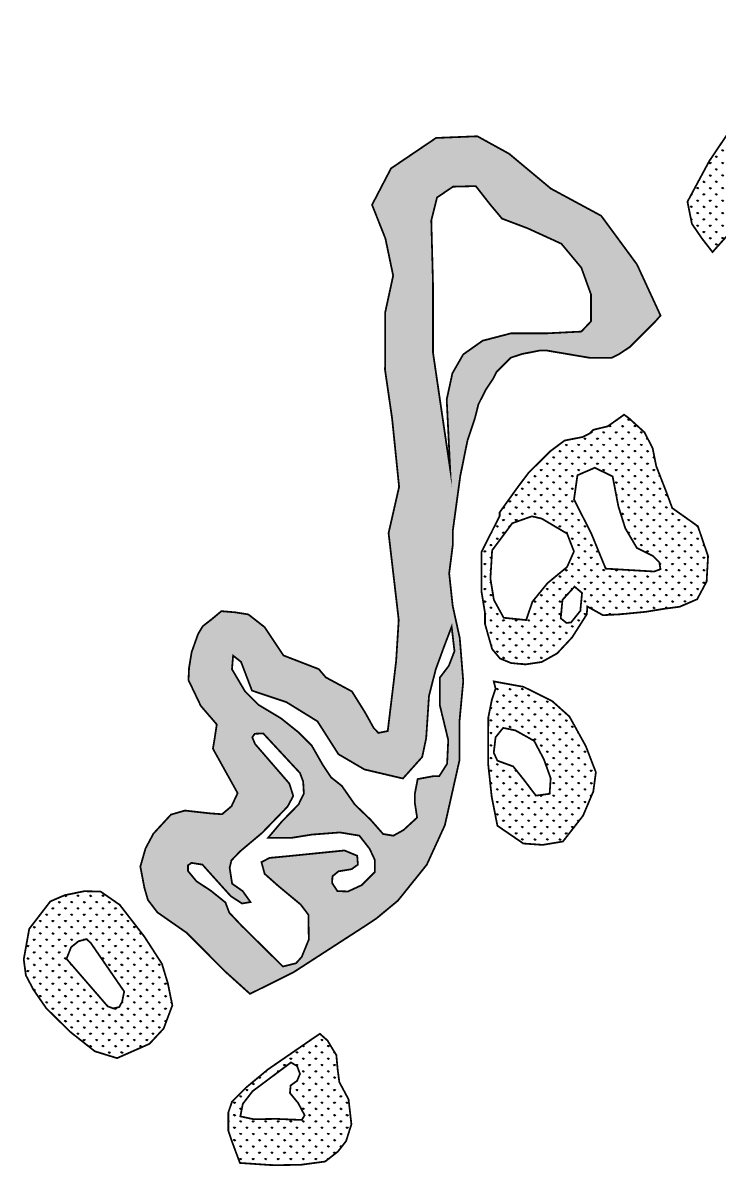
# Model space of a CAD drawing. Header units: metres. Extents: x 319750 to 415268, y 1725605 to 1842937.
# Drawn here: x 339660 to 340447, y 1767392 to 1768683 of the extents above; entities that cross this region are included whole.
import ezdxf

# ---------------------------------------------------------------- set-up
doc = ezdxf.new("R2010")
doc.units = ezdxf.units.M
doc.header["$MEASUREMENT"] = 0
doc.layers.add('MANGROOVES BUFFER ZONE', color=120, linetype='Continuous')
pattern_1 = [(90, (0, 0), (-7.071067809999999, 7.071067809999999), [1.875, -12.26713563]), (45, (0, 0), (-7.071067811865476, 7.071067811865476), [1.875, -8.125]), (135, (0, 0), (-7.071067811865476, -7.071067811865475), [1.875, -8.125])]

msp = doc.modelspace()

# ---------------------------------------------------------------- hatches: boundary and pattern name
at = {"layer": 'MANGROOVES BUFFER ZONE'}
h = msp.add_hatch(dxfattribs=at)
h.set_pattern_fill('GRASS', color=256, scale=10)
h.set_pattern_definition(pattern_1)
h.paths.add_polyline_path([(340731.3696641949, 1768550.258082684), (340705.1728261568, 1768558.133293009), (340685.7428536629, 1768568.672431811), (340698.9707344206, 1768575.035181042), (340720.4455690101, 1768595.77549472), (340730.700900126, 1768612.547477198), (340732.7508194599, 1768629.542849757), (340721.7928951268, 1768657.855753889), (340709.2264812164, 1768672.892649574), (340690.4321748502, 1768679.746710766), (340669.4248727194, 1768682.606770238), (340648.2094580281, 1768682.667238816), (340612.965636628, 1768676.367239837), (340584.9212910003, 1768668.046548158), (340559.0614370935, 1768653.719220327), (340530.924107126, 1768633.314183157), (340497.8116860332, 1768602.406317209), (340465.9007716805, 1768571.695065559), (340435.4240735496, 1768526.484038246), (340410.9263745252, 1768480.857254759), (340415.8487732555, 1768455.930306756), (340427.0220552367, 1768439.589510121), (340439.1930216831, 1768423.909799566), (340455.4900892209, 1768442.141992272), (340471.7929030856, 1768462.405128923), (340483.988281763, 1768466.432290072), (340496.1951530941, 1768474.521339112), (340520.5857412177, 1768482.575661891), (340540.9035413464, 1768486.579672359), (340581.5275643344, 1768490.525805646), (340601.8337871938, 1768490.467928464), (340614.005926717, 1768486.371314552), (340642.4115011045, 1768478.166511148), (340658.6565132383, 1768478.120209306), (340670.8402300308, 1768478.085483046), (340703.3533242213, 1768486.116654904), (340715.5486182831, 1768490.143816293), (340731.8167849554, 1768498.221289752), (340744.0236562865, 1768506.310338792), (340764.3646109538, 1768518.438124562), (340780.6443548955, 1768530.577485671), (340801.0200413706, 1768554.890934392), (340807.5276980994, 1768567.816177177), (340788.2389284111, 1768559.896673051), (340769.9949233024, 1768549.14790591), (340755.9402190104, 1768533.586841665), (340748.9625376529, 1768543.207406949)])
h.paths.add_polyline_path([(340633.2928793881, 1768519.832048385), (340648.4440940184, 1768520.241273284), (340662.7763080948, 1768515.739727059), (340687.3458073825, 1768511.238144666), (340705.363523951, 1768507.555048239), (340709.4584528162, 1768502.644240948), (340702.0875217359, 1768496.505758958), (340686.5268807324, 1768489.958015903), (340673.0135933061, 1768485.865694577), (340658.6813792296, 1768485.865694577), (340643.5301645994, 1768487.502630341), (340633.702379665, 1768496.914983858), (340631.2453780037, 1768514.512016194)], flags=16)
h.paths.add_polyline_path([(340584.9251395909, 1768593.104064981), (340552.165708669, 1768568.959325756), (340518.1778508202, 1768546.042261229), (340508.3500658858, 1768546.042261229), (340508.3500658858, 1768555.863839646), (340511.2164939204, 1768564.457743364), (340523.0917802392, 1768577.553229475), (340560.7650666764, 1768605.381065127), (340596.3909256327, 1768625.842707925), (340645.5299981118, 1768633.618161845), (340677.4703545762, 1768631.162740116), (340681.5652834415, 1768623.387322363), (340665.1855679805, 1768616.021129509), (340622.1889257511, 1768602.516418498)], flags=16)
h.paths.add_polyline_path([(340555.4406762326, 1768521.874158391), (340557.0786773402, 1768508.778708447), (340552.5742481981, 1768499.775579829), (340542.7463893601, 1768498.138644065), (340528.4141752836, 1768497.729419166), (340519.8148911799, 1768512.052579974), (340517.3578895186, 1768523.920319054), (340525.547747249, 1768537.834254963), (340546.4318179484, 1768533.741933637)], flags=16)
h = msp.add_hatch(dxfattribs=at)
h.set_pattern_fill('GRASS', color=256, scale=10)
h.set_pattern_definition(pattern_1)
h.paths.add_polyline_path([(340256.6395758539, 1768495.513728208), (340209.3497903761, 1768534.934378614), (340173.5519494637, 1768554.648395529), (340126.841899029, 1768552.750569071), (340075.9778927553, 1768518.369217138), (340054.5575150516, 1768477.241406758), (340069.6602776193, 1768439.17977109), (340078.4119801034, 1768397.287693138), (340069.4229435984, 1768355.911074247), (340069.2377070483, 1768290.920787211), (340077.2039199841, 1768236.062153017), (340085.1064579341, 1768158.863136737), (340073.2282473955, 1768106.638451565), (340084.678098738, 1768008.573209051), (340081.7841676254, 1767962.469716555), (340078.6255414016, 1767935.54874521), (340072.2628430914, 1767883.175527045), (340061.7715533171, 1767881.070976425), (340056.3509095518, 1767886.713660684), (340046.8852538918, 1767903.816337502), (340031.8086346496, 1767927.920532664), (340002.3060584686, 1767943.779371387), (339994.371660897, 1767953.115996416), (339954.41643976, 1767968.559220949), (339933.1664627611, 1768000.497970161), (339914.8468916197, 1768014.842464656), (339899.9145998582, 1768017.223666773), (339884.3113463801, 1768018.510565396), (339874.0534737281, 1768009.93712108), (339863.2064100189, 1768001.469933212), (339857.9628888995, 1767992.600456846), (339850.7542920186, 1767972.341389355), (339847.8040894316, 1767954.387869143), (339847.1851885071, 1767940.676720067), (339861.0317928122, 1767911.724554443), (339879.131800443, 1767890.650102124), (339876.5714945825, 1767873.854276608), (339874.8017687659, 1767863.236690238), (339902.6967693767, 1767813.073369646), (339895.7527013091, 1767798.291525491), (339885.1234529208, 1767789.285609894), (339871.2758007649, 1767790.286289892), (339843.1990528543, 1767793.442161389), (339827.3838091992, 1767788.870652768), (339807.5073966206, 1767767.304469484), (339798.6108389165, 1767750.604883461), (339792.781793493, 1767730.24399557), (339797.3306235048, 1767706.393219241), (339801.330886201, 1767692.540507892), (339812.0634313221, 1767678.47635857), (339845.1583886215, 1767655.415178508), (339888.5093885388, 1767611.84523083), (339916.675376069, 1767586.468580792), (339965.7673996647, 1767610.843822441), (340047.1427956031, 1767663.416853169), (340059.3496669343, 1767671.505902209), (340083.7750714814, 1767691.745887699), (340116.3807838263, 1767732.272160761), (340136.8143568892, 1767776.89513235), (340153.2676752549, 1767849.962808458), (340153.3950252173, 1767894.643572613), (340157.5836705209, 1767939.312761188), (340153.6613024113, 1767988.066988575), (340145.6430763839, 1768024.647128109), (340141.6859767076, 1768061.21577716), (340145.8398902033, 1768093.699302783), (340145.8861992805, 1768109.946853385), (340154.1822797714, 1768170.852017462), (340162.4205585313, 1768211.447743046), (340170.612528214, 1768235.795918028), (340174.7200480169, 1768252.03189329), (340182.888863161, 1768268.256292971), (340191.0461010358, 1768280.418805002), (340195.1304663, 1768288.531004963), (340207.348999516, 1768300.681941412), (340211.421787511, 1768304.732253723), (340223.6170815728, 1768308.759415112), (340243.9348817014, 1768312.763425581), (340252.0573877683, 1768312.74027466), (340276.413244084, 1768308.608934487), (340300.7691850153, 1768304.477594074), (340325.1366186003, 1768304.408141552), (340333.2707019364, 1768308.446878281), (340345.4775732675, 1768316.535927322), (340357.6960221091, 1768328.686948628), (340373.9873433201, 1768344.888197388), (340380.4907312462, 1768352.279197926), (340353.8663567848, 1768409.93627696), (340313.4102041866, 1768464.887514623)])
h.paths.add_polyline_path([(340127.9436714178, 1768485.494842423), (340145.9870325624, 1768497.730793496), (340171.7633049996, 1768498.374811859), (340187.8734937487, 1768477.766839062), (340201.4059961312, 1768461.666886308), (340230.404321099, 1768450.71889963), (340268.4242896872, 1768433.330946316), (340290.9785095939, 1768406.283006884), (340301.9333995134, 1768376.015084134), (340301.9333995134, 1768345.747161385), (340290.9785095939, 1768334.155156343), (340252.9585410056, 1768332.223173585), (340211.7165198869, 1768332.223173585), (340179.4962162922, 1768323.851188027), (340157.5863625495, 1768308.395217471), (340145.3426663985, 1768287.143262476), (340138.8985613373, 1768257.51935809), (340142.7650539355, 1768178.951504748), (340123.4328126558, 1768310.327236394), (340123.4328126558, 1768386.963034647), (340121.4996402604, 1768459.734903551)], flags=16)
h.paths.add_polyline_path([(340144.4692727381, 1768000.910210444), (340147.6671587661, 1767973.425378676), (340141.2713128063, 1767956.80665244), (340131.03794449, 1767943.383822576), (340131.03794449, 1767912.703058269), (340140.6317503815, 1767873.073776886), (340139.3525516281, 1767846.228153325), (340130.3983081615, 1767832.166115254), (340123.3628997769, 1767832.166115254), (340106.0940491722, 1767828.970218882), (340102.8960892406, 1767812.351492646), (340102.8960892406, 1767802.124559155), (340105.4544128437, 1767785.505832919), (340090.1043234174, 1767771.443831014), (340078.5918302513, 1767765.052002103), (340067.0792631815, 1767766.969554393), (340053.0082986049, 1767782.949108588), (340035.0998855755, 1767800.207043031), (340020.3894324776, 1767821.300045888), (340008.2372290794, 1767830.887771172), (339999.2830595165, 1767844.310601035), (339986.4912936933, 1767866.681947975), (339971.1412042669, 1767882.022330129), (339951.953592484, 1767897.362712282), (339926.3701347414, 1767912.703058269), (339911.020045315, 1767928.043440423), (339896.3095922173, 1767952.97154786), (339897.588717067, 1767968.311930014), (339906.5429605336, 1767961.280929061), (339918.8925606544, 1767928.845940758), (339957.7098760189, 1767915.898990808), (339992.887139653, 1767894.166779743), (340016.5519101211, 1767857.094222691), (340045.9728902203, 1767839.836324414), (340089.4647609925, 1767829.609390923), (340111.2106963785, 1767853.898326319), (340115.6878550637, 1767874.991329176), (340118.8857410917, 1767922.92999176), (340126.5607858049, 1767952.97154786), (340136.1545916963, 1767979.177999379)], flags=16)
h.paths.add_polyline_path([(339931.6063580979, 1767880.515015402), (339973.1202708461, 1767835.836010878), (339976.7128764155, 1767826.261920397), (339977.5111839396, 1767812.698655687), (339971.5235818942, 1767800.332143246), (339952.7625421376, 1767781.18399845), (339937.1891897017, 1767762.733217729), (339964.3329757869, 1767762.733217729), (339986.6866211129, 1767766.323474534), (340018.2211724842, 1767768.717015238), (340040.1756640481, 1767765.126722266), (340051.7517143768, 1767750.366705287), (340057.7392425186, 1767737.601275423), (340057.7392425186, 1767724.038010714), (340042.9698881898, 1767709.277957569), (340027.4021524333, 1767702.097407791), (340015.4270222462, 1767702.496325214), (340009.4394202009, 1767711.671498272), (340009.8385739629, 1767719.250965473), (340016.6244835324, 1767724.835845559), (340031.3939117648, 1767727.229350096), (340038.5789750963, 1767732.41531276), (340037.7806675722, 1767742.388320664), (340023.4104670055, 1767748.372082006), (339955.9503033619, 1767741.590449652), (339938.7858786535, 1767739.99477996), (339929.6049726082, 1767735.20773472), (339933.1975042739, 1767722.043387433), (339947.9668586026, 1767708.879040146), (339973.913109498, 1767687.337390813), (339982.6948617814, 1767675.768713217), (339983.0928330846, 1767647.778995935), (339975.1093883253, 1767628.231933716), (339968.7226325179, 1767621.051347771), (339953.806209871, 1767617.387745133), (339906.8622983239, 1767663.767483276), (339893.2904052814, 1767678.128618998), (339888.8995660915, 1767689.697260427), (339872.5334489073, 1767702.86164388), (339856.1674056266, 1767713.632450463), (339846.5872719155, 1767725.201128059), (339846.5872719155, 1767731.583842991), (339850.5789573434, 1767734.376301117), (339862.9533151961, 1767732.381677836), (339872.9326026693, 1767721.211917664), (339894.8870942332, 1767696.877846371), (339907.6606058481, 1767688.500508158), (339917.2407395592, 1767690.096177849), (339908.4589872758, 1767702.462690291), (339896.4837831851, 1767710.840028503), (339893.6896329471, 1767728.791421031), (339895.685475661, 1767737.168723077), (339905.6647631341, 1767747.540648404), (339930.4134788397, 1767768.284462892), (339959.1492979451, 1767797.938602542), (339965.5360537525, 1767809.90619756), (339961.145140659, 1767823.86841586), (339922.4253781488, 1767868.547420384), (339919.2320002451, 1767876.126887584), (339922.0262243867, 1767880.116097979)], flags=16)
h = msp.add_hatch(dxfattribs=at)
h.set_pattern_fill('GRASS', color=256, scale=10)
h.set_pattern_definition(pattern_1)
h.paths.add_polyline_path([(340434.1534891373, 1768080.691783947), (340422.6406621196, 1768114.394446804), (340393.6952301849, 1768134.903996254), (340386.770854508, 1768153.668848462), (340375.5548999772, 1768182.406818962), (340371.5628319331, 1768202.449453637), (340362.3811423642, 1768220.34633962), (340344.6925347466, 1768236.415284367), (340339.2998221591, 1768240.341249331), (340320.8554397578, 1768227.243851533), (340304.5988503548, 1768223.228265724), (340300.5260623598, 1768219.177953414), (340292.3919790236, 1768215.139216684), (340272.074178895, 1768211.135206216), (340255.7944349533, 1768198.995845106), (340247.6488589635, 1768190.895220485), (340231.3575377525, 1768174.693971725), (340219.1275118827, 1768158.481147384), (340198.7402481383, 1768130.105811012), (340198.728670869, 1768126.043923362), (340186.4754904606, 1768101.70732372), (340178.3066753165, 1768085.482924039), (340178.2603662393, 1768069.235373437), (340178.2140571621, 1768052.987822835), (340178.179325113, 1768040.802075268), (340182.1710722228, 1768016.419174025), (340182.1363404148, 1768004.233511074), (340190.1778055966, 1767975.777146599), (340199.102973152, 1767965.109401575), (340211.6643521541, 1767959.961314123), (340227.8596799038, 1767958.424066343), (340246.1986871645, 1767961.140963914), (340263.7050852213, 1767970.889621674), (340280.5957150842, 1767988.947573811), (340297.1625466912, 1768014.981888828), (340297.7728049388, 1768023.760021644), (340315.4110986863, 1768013.98382358), (340334.8110173325, 1768014.993566368), (340364.0194999978, 1768017.831905008), (340384.7068567303, 1768021.241753309), (340402.1920053292, 1768023.53503382), (340421.8308448953, 1768031.983773796), (340432.5222498488, 1768051.974065165)])
h.paths.add_polyline_path([(340373.2228083017, 1768063.278580594), (340318.520784308, 1768066.532596667), (340302.2403953896, 1768106.231571058), (340282.703958249, 1768144.628946252), (340286.6112456771, 1768171.962674032), (340306.1476828177, 1768180.423086889), (340326.3353591642, 1768170.66103867), (340332.8474556087, 1768136.819314911), (340340.6620304649, 1768112.088785522), (340353.6863711611, 1768089.961490693), (340371.9204037936, 1768080.850260155), (340379.0837394439, 1768073.691446494), (340380.386143952, 1768065.881778986)], flags=16)
h.paths.add_polyline_path([(340291.8111084243, 1768039.07051368), (340289.8574647103, 1768018.895635727), (340279.438006934, 1768005.879571436), (340274.2283149977, 1768005.228753754), (340267.7161446497, 1768010.435186704), (340269.6697883637, 1768031.260882338), (340283.3452943622, 1768046.229363507)], flags=16)
h.paths.add_polyline_path([(340282.6940551562, 1768085.928337898), (340274.8794803, 1768068.356658337), (340252.7382341431, 1768050.134161095), (340235.8066060188, 1768029.308465461), (340228.6432703685, 1768008.482769827), (340203.2459020857, 1768011.086004385), (340192.1752051036, 1768031.260882338), (340188.2679176754, 1768055.340594045), (340190.2215613895, 1768087.229937094), (340213.0141206559, 1768117.81764478), (340235.1553668129, 1768125.627312289), (340246.226063795, 1768123.02407773), (340274.8794803, 1768106.103215851)], flags=16)
h = msp.add_hatch(dxfattribs=at)
h.set_pattern_fill('GRASS', color=256, scale=10)
h.set_pattern_definition(pattern_1)
h.paths.add_polyline_path([(340257.8740180334, 1767917.157563706), (340225.649524913, 1767933.100357261), (340192.1042155356, 1767939.214370075), (340194.1116663598, 1767931.084807104), (340190.0157238262, 1767918.910719492), (340185.8966267541, 1767898.61285658), (340185.8734722154, 1767890.489081279), (340185.8271631382, 1767874.241530677), (340185.7461222531, 1767845.808317123), (340189.7031375549, 1767809.239752929), (340196.1970732723, 1767776.276657843), (340225.5051592534, 1767756.23560039), (340247.3950139257, 1767754.671675129), (340270.1587770605, 1767758.467907611), (340292.9307643331, 1767787.651334923), (340304.5183190186, 1767814.978059956), (340307.416848912, 1767836.668307047), (340296.015153984, 1767866.21642736), (340277.5141224794, 1767899.610845576)])
h.paths.add_polyline_path([(340216.4957968055, 1767883.925415785), (340237.6618839381, 1767872.128707876), (340248.6519520081, 1767851.382795727), (340256.3857501449, 1767829.823316268), (340255.1646396819, 1767812.331637191), (340239.6971173121, 1767810.297737), (340225.4507054052, 1767829.009748958), (340214.0535758797, 1767843.247122629), (340196.1437586803, 1767849.755661108), (340192.073365836, 1767858.704865349), (340194.10859921, 1767876.196544425), (340202.6564463541, 1767886.772883286)], flags=16)
h = msp.add_hatch(dxfattribs=at)
h.set_pattern_fill('GRASS', color=256, scale=10)
h.set_pattern_definition(pattern_1)
h.paths.add_polyline_path([(339797.4432519441, 1767650.978242465), (339769.492267006, 1767687.015947649), (339747.8848183933, 1767702.009251094), (339729.2850629107, 1767702.367020139), (339707.3171045448, 1767697.858698965), (339691.1358910048, 1767690.896020942), (339667.2629040677, 1767659.881679378), (339661.0661427817, 1767625.464971869), (339663.4543604604, 1767607.479109199), (339671.9463316266, 1767591.30427425), (339686.5229481687, 1767570.236406429), (339713.890142474, 1767543.342234508), (339741.3968702701, 1767521.663673528), (339766.4885696412, 1767513.925715188), (339803.0860713986, 1767530.069086874), (339819.102804799, 1767547.308570761), (339828.9351961392, 1767573.487240799), (339823.8226443902, 1767598.489630058), (339817.1767902182, 1767620.449051324)])
h.paths.add_polyline_path([(339714.5577373895, 1767639.159337019), (339722.9027067158, 1767645.910521567), (339732.0424315034, 1767648.29327555), (339736.8109642713, 1767643.924881182), (339774.5618856661, 1767589.121358586), (339772.1776192822, 1767577.604666073), (339768.9985974369, 1767571.647744918), (339762.2432129984, 1767570.059254328), (339755.8850953428, 1767572.442008311), (339709.3918638735, 1767626.054153915)], flags=16)
h = msp.add_hatch(dxfattribs=at)
h.set_pattern_fill('GRASS', color=256, scale=10)
h.set_pattern_definition(pattern_1)
h.paths.add_polyline_path([(340017.5916484472, 1767486.866781646), (340015.6651401813, 1767501.514916774), (340014.2360742562, 1767517.281501194), (340004.1667560101, 1767533.892675807), (339995.6075047535, 1767541.424969005), (339989.9265270178, 1767537.660391969), (339937.0260844672, 1767501.25388398), (339912.6007645357, 1767481.01389825), (339904.455103689, 1767472.913189254), (339896.3094430835, 1767464.812564874), (339892.21350055, 1767452.638477263), (339892.1787687421, 1767440.452814311), (339892.1556142035, 1767432.32903901), (339896.1820931212, 1767420.131800719), (339905.3011254101, 1767395.598090506), (339943.6274142195, 1767393.020201632), (339974.464592496, 1767393.58793789), (340001.5928146399, 1767397.225943324), (340016.0587389159, 1767408.549139597), (340025.2773850117, 1767420.324401736), (340031.2362316708, 1767439.321017619), (340028.0333321792, 1767467.386346716)])
h.paths.add_polyline_path([(339969.8897932962, 1767488.35589747), (339962.5850060072, 1767483.083569004), (339961.7733958212, 1767474.566772443), (339971.1072085753, 1767463.211007528), (339978.4119958644, 1767449.421846334), (339975.1654073128, 1767444.149554034), (339945.9464059641, 1767445.36623409), (339920.7856033529, 1767444.960662016), (339905.7702236819, 1767448.205166277), (339908.6110071404, 1767462.399863379), (339919.5681141702, 1767476.594560481), (339962.9908111002, 1767509.039603095), (339969.8897932962, 1767504.983990851), (339973.1363079441, 1767496.061586049)], flags=16)

# ---------------------------------------------------------------- linework, layer by layer
at = {"layer": 'MANGROOVES BUFFER ZONE', "const_width": 2}
msp.add_lwpolyline([(340465.9007716805, 1768571.695065559), (340435.4240735496, 1768526.484038246), (340410.9263745252, 1768480.857254759), (340415.8487732555, 1768455.930306756), (340427.0220552367, 1768439.589510121), (340439.1930216831, 1768423.909799566), (340455.4900892209, 1768442.141992272)], dxfattribs=at)
for points in [[(340256.6395758539, 1768495.513728208), (340209.3497903761, 1768534.934378614), (340173.5519494637, 1768554.648395529), (340126.841899029, 1768552.750569071), (340075.9778927553, 1768518.369217138), (340054.5575150516, 1768477.241406758), (340069.6602776193, 1768439.17977109), (340078.4119801034, 1768397.287693138), (340069.4229435984, 1768355.911074247), (340069.2377070483, 1768290.920787211), (340077.2039199841, 1768236.062153017), (340085.1064579341, 1768158.863136737), (340073.2282473955, 1768106.638451565), (340084.678098738, 1768008.573209051), (340081.7841676254, 1767962.469716555), (340078.6255414016, 1767935.54874521), (340072.2628430914, 1767883.175527045), (340061.7715533171, 1767881.070976425), (340056.3509095518, 1767886.713660684), (340046.8852538918, 1767903.816337502), (340031.8086346496, 1767927.920532664), (340002.3060584686, 1767943.779371387), (339994.371660897, 1767953.115996416), (339954.41643976, 1767968.559220949), (339933.1664627611, 1768000.497970161), (339914.8468916197, 1768014.842464656), (339899.9145998582, 1768017.223666773), (339884.3113463801, 1768018.510565396), (339874.0534737281, 1768009.93712108), (339863.2064100189, 1768001.469933212), (339857.9628888995, 1767992.600456846), (339850.7542920186, 1767972.341389355), (339847.8040894316, 1767954.387869143), (339847.1851885071, 1767940.676720067), (339861.0317928122, 1767911.724554443), (339879.131800443, 1767890.650102124), (339876.5714945825, 1767873.854276608), (339874.8017687659, 1767863.236690238), (339902.6967693767, 1767813.073369646), (339895.7527013091, 1767798.291525491), (339885.1234529208, 1767789.285609894), (339871.2758007649, 1767790.286289892), (339843.1990528543, 1767793.442161389), (339827.3838091992, 1767788.870652768), (339807.5073966206, 1767767.304469484), (339798.6108389165, 1767750.604883461), (339792.781793493, 1767730.24399557), (339797.3306235048, 1767706.393219241), (339801.330886201, 1767692.540507892), (339812.0634313221, 1767678.47635857), (339845.1583886215, 1767655.415178508), (339888.5093885388, 1767611.84523083), (339916.675376069, 1767586.468580792), (339965.7673996647, 1767610.843822441), (340047.1427956031, 1767663.416853169), (340059.3496669343, 1767671.505902209), (340083.7750714814, 1767691.745887699), (340116.3807838263, 1767732.272160761), (340136.8143568892, 1767776.89513235), (340153.2676752549, 1767849.962808458), (340153.3950252173, 1767894.643572613), (340157.5836705209, 1767939.312761188), (340153.6613024113, 1767988.066988575), (340145.6430763839, 1768024.647128109), (340141.6859767076, 1768061.21577716), (340145.8398902033, 1768093.699302783), (340145.8861992805, 1768109.946853385), (340154.1822797714, 1768170.852017462), (340162.4205585313, 1768211.447743046), (340170.612528214, 1768235.795918028), (340174.7200480169, 1768252.03189329), (340182.888863161, 1768268.256292971), (340191.0461010358, 1768280.418805002), (340195.1304663, 1768288.531004963), (340207.348999516, 1768300.681941412), (340211.421787511, 1768304.732253723), (340223.6170815728, 1768308.759415112), (340243.9348817014, 1768312.763425581), (340252.0573877683, 1768312.74027466), (340276.413244084, 1768308.608934487), (340300.7691850153, 1768304.477594074), (340325.1366186003, 1768304.408141552), (340333.2707019364, 1768308.446878281), (340345.4775732675, 1768316.535927322), (340357.6960221091, 1768328.686948628), (340373.9873433201, 1768344.888197388), (340380.4907312462, 1768352.279197926), (340353.8663567848, 1768409.93627696), (340313.4102041866, 1768464.887514623), (340256.6395758539, 1768495.513728208)], [(340127.9436714178, 1768485.494842423), (340145.9870325624, 1768497.730793496), (340171.7633049996, 1768498.374811859), (340187.8734937487, 1768477.766839062), (340201.4059961312, 1768461.666886308), (340230.404321099, 1768450.71889963), (340268.4242896872, 1768433.330946316), (340290.9785095939, 1768406.283006884), (340301.9333995134, 1768376.015084134), (340301.9333995134, 1768345.747161385), (340290.9785095939, 1768334.155156343), (340252.9585410056, 1768332.223173585), (340211.7165198869, 1768332.223173585), (340179.4962162922, 1768323.851188027), (340157.5863625495, 1768308.395217471), (340145.3426663985, 1768287.143262476), (340138.8985613373, 1768257.51935809), (340142.7650539355, 1768178.951504748), (340123.4328126558, 1768310.327236394), (340123.4328126558, 1768386.963034647), (340121.4996402604, 1768459.734903551), (340127.9436714178, 1768485.494842423)], [(340434.1534891373, 1768080.691783947), (340422.6406621196, 1768114.394446804), (340393.6952301849, 1768134.903996254), (340386.770854508, 1768153.668848462), (340375.5548999772, 1768182.406818962), (340371.5628319331, 1768202.449453637), (340362.3811423642, 1768220.34633962), (340344.6925347466, 1768236.415284367), (340339.2998221591, 1768240.341249331), (340320.8554397578, 1768227.243851533), (340304.5988503548, 1768223.228265724), (340300.5260623598, 1768219.177953414), (340292.3919790236, 1768215.139216684), (340272.074178895, 1768211.135206216), (340255.7944349533, 1768198.995845106), (340247.6488589635, 1768190.895220485), (340231.3575377525, 1768174.693971725), (340219.1275118827, 1768158.481147384), (340198.7402481383, 1768130.105811012), (340198.728670869, 1768126.043923362), (340186.4754904606, 1768101.70732372), (340178.3066753165, 1768085.482924039), (340178.2603662393, 1768069.235373437), (340178.2140571621, 1768052.987822835), (340178.179325113, 1768040.802075268), (340182.1710722228, 1768016.419174025), (340182.1363404148, 1768004.233511074), (340190.1778055966, 1767975.777146599), (340199.102973152, 1767965.109401575), (340211.6643521541, 1767959.961314123), (340227.8596799038, 1767958.424066343), (340246.1986871645, 1767961.140963914), (340263.7050852213, 1767970.889621674), (340280.5957150842, 1767988.947573811), (340297.1625466912, 1768014.981888828), (340297.7728049388, 1768023.760021644), (340315.4110986863, 1768013.98382358), (340334.8110173325, 1768014.993566368), (340364.0194999978, 1768017.831905008), (340384.7068567303, 1768021.241753309), (340402.1920053292, 1768023.53503382), (340421.8308448953, 1768031.983773796), (340432.5222498488, 1768051.974065165), (340434.1534891373, 1768080.691783947)], [(340373.2228083017, 1768063.278580594), (340318.520784308, 1768066.532596667), (340302.2403953896, 1768106.231571058), (340282.703958249, 1768144.628946252), (340286.6112456771, 1768171.962674032), (340306.1476828177, 1768180.423086889), (340326.3353591642, 1768170.66103867), (340332.8474556087, 1768136.819314911), (340340.6620304649, 1768112.088785522), (340353.6863711611, 1768089.961490693), (340371.9204037936, 1768080.850260155), (340379.0837394439, 1768073.691446494), (340380.386143952, 1768065.881778986), (340373.2228083017, 1768063.278580594)], [(340282.6940551562, 1768085.928337898), (340274.8794803, 1768068.356658337), (340252.7382341431, 1768050.134161095), (340235.8066060188, 1768029.308465461), (340228.6432703685, 1768008.482769827), (340203.2459020857, 1768011.086004385), (340192.1752051036, 1768031.260882338), (340188.2679176754, 1768055.340594045), (340190.2215613895, 1768087.229937094), (340213.0141206559, 1768117.81764478), (340235.1553668129, 1768125.627312289), (340246.226063795, 1768123.02407773), (340274.8794803, 1768106.103215851), (340282.6940551562, 1768085.928337898)], [(340291.8111084243, 1768039.07051368), (340289.8574647103, 1768018.895635727), (340279.438006934, 1768005.879571436), (340274.2283149977, 1768005.228753754), (340267.7161446497, 1768010.435186704), (340269.6697883637, 1768031.260882338), (340283.3452943622, 1768046.229363507), (340291.8111084243, 1768039.07051368)], [(340144.4692727381, 1768000.910210444), (340147.6671587661, 1767973.425378676), (340141.2713128063, 1767956.80665244), (340131.03794449, 1767943.383822576), (340131.03794449, 1767912.703058269), (340140.6317503815, 1767873.073776886), (340139.3525516281, 1767846.228153325), (340130.3983081615, 1767832.166115254), (340123.3628997769, 1767832.166115254), (340106.0940491722, 1767828.970218882), (340102.8960892406, 1767812.351492646), (340102.8960892406, 1767802.124559155), (340105.4544128437, 1767785.505832919), (340090.1043234174, 1767771.443831014), (340078.5918302513, 1767765.052002103), (340067.0792631815, 1767766.969554393), (340053.0082986049, 1767782.949108588), (340035.0998855755, 1767800.207043031), (340020.3894324776, 1767821.300045888), (340008.2372290794, 1767830.887771172), (339999.2830595165, 1767844.310601035), (339986.4912936933, 1767866.681947975), (339971.1412042669, 1767882.022330129), (339951.953592484, 1767897.362712282), (339926.3701347414, 1767912.703058269), (339911.020045315, 1767928.043440423), (339896.3095922173, 1767952.97154786), (339897.588717067, 1767968.311930014), (339906.5429605336, 1767961.280929061), (339918.8925606544, 1767928.845940758), (339957.7098760189, 1767915.898990808), (339992.887139653, 1767894.166779743), (340016.5519101211, 1767857.094222691), (340045.9728902203, 1767839.836324414), (340089.4647609925, 1767829.609390923), (340111.2106963785, 1767853.898326319), (340115.6878550637, 1767874.991329176), (340118.8857410917, 1767922.92999176), (340126.5607858049, 1767952.97154786), (340136.1545916963, 1767979.177999379), (340144.4692727381, 1768000.910210444)], [(340257.8740180334, 1767917.157563706), (340225.649524913, 1767933.100357261), (340192.1042155356, 1767939.214370075), (340194.1116663598, 1767931.084807104), (340190.0157238262, 1767918.910719492), (340185.8966267541, 1767898.61285658), (340185.8734722154, 1767890.489081279), (340185.8271631382, 1767874.241530677), (340185.7461222531, 1767845.808317123), (340189.7031375549, 1767809.239752929), (340196.1970732723, 1767776.276657843), (340225.5051592534, 1767756.23560039), (340247.3950139257, 1767754.671675129), (340270.1587770605, 1767758.467907611), (340292.9307643331, 1767787.651334923), (340304.5183190186, 1767814.978059956), (340307.416848912, 1767836.668307047), (340296.015153984, 1767866.21642736), (340277.5141224794, 1767899.610845576), (340257.8740180334, 1767917.157563706)], [(339931.6063580979, 1767880.515015402), (339973.1202708461, 1767835.836010878), (339976.7128764155, 1767826.261920397), (339977.5111839396, 1767812.698655687), (339971.5235818942, 1767800.332143246), (339952.7625421376, 1767781.18399845), (339937.1891897017, 1767762.733217729), (339964.3329757869, 1767762.733217729), (339986.6866211129, 1767766.323474534), (340018.2211724842, 1767768.717015238), (340040.1756640481, 1767765.126722266), (340051.7517143768, 1767750.366705287), (340057.7392425186, 1767737.601275423), (340057.7392425186, 1767724.038010714), (340042.9698881898, 1767709.277957569), (340027.4021524333, 1767702.097407791), (340015.4270222462, 1767702.496325214), (340009.4394202009, 1767711.671498272), (340009.8385739629, 1767719.250965473), (340016.6244835324, 1767724.835845559), (340031.3939117648, 1767727.229350096), (340038.5789750963, 1767732.41531276), (340037.7806675722, 1767742.388320664), (340023.4104670055, 1767748.372082006), (339955.9503033619, 1767741.590449652), (339938.7858786535, 1767739.99477996), (339929.6049726082, 1767735.20773472), (339933.1975042739, 1767722.043387433), (339947.9668586026, 1767708.879040146), (339973.913109498, 1767687.337390813), (339982.6948617814, 1767675.768713217), (339983.0928330846, 1767647.778995935), (339975.1093883253, 1767628.231933716), (339968.7226325179, 1767621.051347771), (339953.806209871, 1767617.387745133), (339906.8622983239, 1767663.767483276), (339893.2904052814, 1767678.128618998), (339888.8995660915, 1767689.697260427), (339872.5334489073, 1767702.86164388), (339856.1674056266, 1767713.632450463), (339846.5872719155, 1767725.201128059), (339846.5872719155, 1767731.583842991), (339850.5789573434, 1767734.376301117), (339862.9533151961, 1767732.381677836), (339872.9326026693, 1767721.211917664), (339894.8870942332, 1767696.877846371), (339907.6606058481, 1767688.500508158), (339917.2407395592, 1767690.096177849), (339908.4589872758, 1767702.462690291), (339896.4837831851, 1767710.840028503), (339893.6896329471, 1767728.791421031), (339895.685475661, 1767737.168723077), (339905.6647631341, 1767747.540648404), (339930.4134788397, 1767768.284462892), (339959.1492979451, 1767797.938602542), (339965.5360537525, 1767809.90619756), (339961.145140659, 1767823.86841586), (339922.4253781488, 1767868.547420384), (339919.2320002451, 1767876.126887584), (339922.0262243867, 1767880.116097979), (339931.6063580979, 1767880.515015402)], [(340216.4957968055, 1767883.925415785), (340237.6618839381, 1767872.128707876), (340248.6519520081, 1767851.382795727), (340256.3857501449, 1767829.823316268), (340255.1646396819, 1767812.331637191), (340239.6971173121, 1767810.297737), (340225.4507054052, 1767829.009748958), (340214.0535758797, 1767843.247122629), (340196.1437586803, 1767849.755661108), (340192.073365836, 1767858.704865349), (340194.10859921, 1767876.196544425), (340202.6564463541, 1767886.772883286), (340216.4957968055, 1767883.925415785)], [(339797.4432519441, 1767650.978242465), (339769.492267006, 1767687.015947649), (339747.8848183933, 1767702.009251094), (339729.2850629107, 1767702.367020139), (339707.3171045448, 1767697.858698965), (339691.1358910048, 1767690.896020942), (339667.2629040677, 1767659.881679378), (339661.0661427817, 1767625.464971869), (339663.4543604604, 1767607.479109199), (339671.9463316266, 1767591.30427425), (339686.5229481687, 1767570.236406429), (339713.890142474, 1767543.342234508), (339741.3968702701, 1767521.663673528), (339766.4885696412, 1767513.925715188), (339803.0860713986, 1767530.069086874), (339819.102804799, 1767547.308570761), (339828.9351961392, 1767573.487240799), (339823.8226443902, 1767598.489630058), (339817.1767902182, 1767620.449051324), (339797.4432519441, 1767650.978242465)], [(339714.5577373895, 1767639.159337019), (339722.9027067158, 1767645.910521567), (339732.0424315034, 1767648.29327555), (339736.8109642713, 1767643.924881182), (339774.5618856661, 1767589.121358586), (339772.1776192822, 1767577.604666073), (339768.9985974369, 1767571.647744918), (339762.2432129984, 1767570.059254328), (339755.8850953428, 1767572.442008311), (339709.3918638735, 1767626.054153915), (339714.5577373895, 1767639.159337019)], [(340017.5916484472, 1767486.866781646), (340015.6651401813, 1767501.514916774), (340014.2360742562, 1767517.281501194), (340004.1667560101, 1767533.892675807), (339995.6075047535, 1767541.424969005), (339989.9265270178, 1767537.660391969), (339937.0260844672, 1767501.25388398), (339912.6007645357, 1767481.01389825), (339904.455103689, 1767472.913189254), (339896.3094430835, 1767464.812564874), (339892.21350055, 1767452.638477263), (339892.1787687421, 1767440.452814311), (339892.1556142035, 1767432.32903901), (339896.1820931212, 1767420.131800719), (339905.3011254101, 1767395.598090506), (339943.6274142195, 1767393.020201632), (339974.464592496, 1767393.58793789), (340001.5928146399, 1767397.225943324), (340016.0587389159, 1767408.549139597), (340025.2773850117, 1767420.324401736), (340031.2362316708, 1767439.321017619), (340028.0333321792, 1767467.386346716), (340017.5916484472, 1767486.866781646)], [(339969.8897932962, 1767488.35589747), (339962.5850060072, 1767483.083569004), (339961.7733958212, 1767474.566772443), (339971.1072085753, 1767463.211007528), (339978.4119958644, 1767449.421846334), (339975.1654073128, 1767444.149554034), (339945.9464059641, 1767445.36623409), (339920.7856033529, 1767444.960662016), (339905.7702236819, 1767448.205166277), (339908.6110071404, 1767462.399863379), (339919.5681141702, 1767476.594560481), (339962.9908111002, 1767509.039603095), (339969.8897932962, 1767504.983990851), (339973.1363079441, 1767496.061586049), (339969.8897932962, 1767488.35589747)]]:
    msp.add_lwpolyline(points, close=True, dxfattribs=at)

doc.saveas('drawing.dxf')
